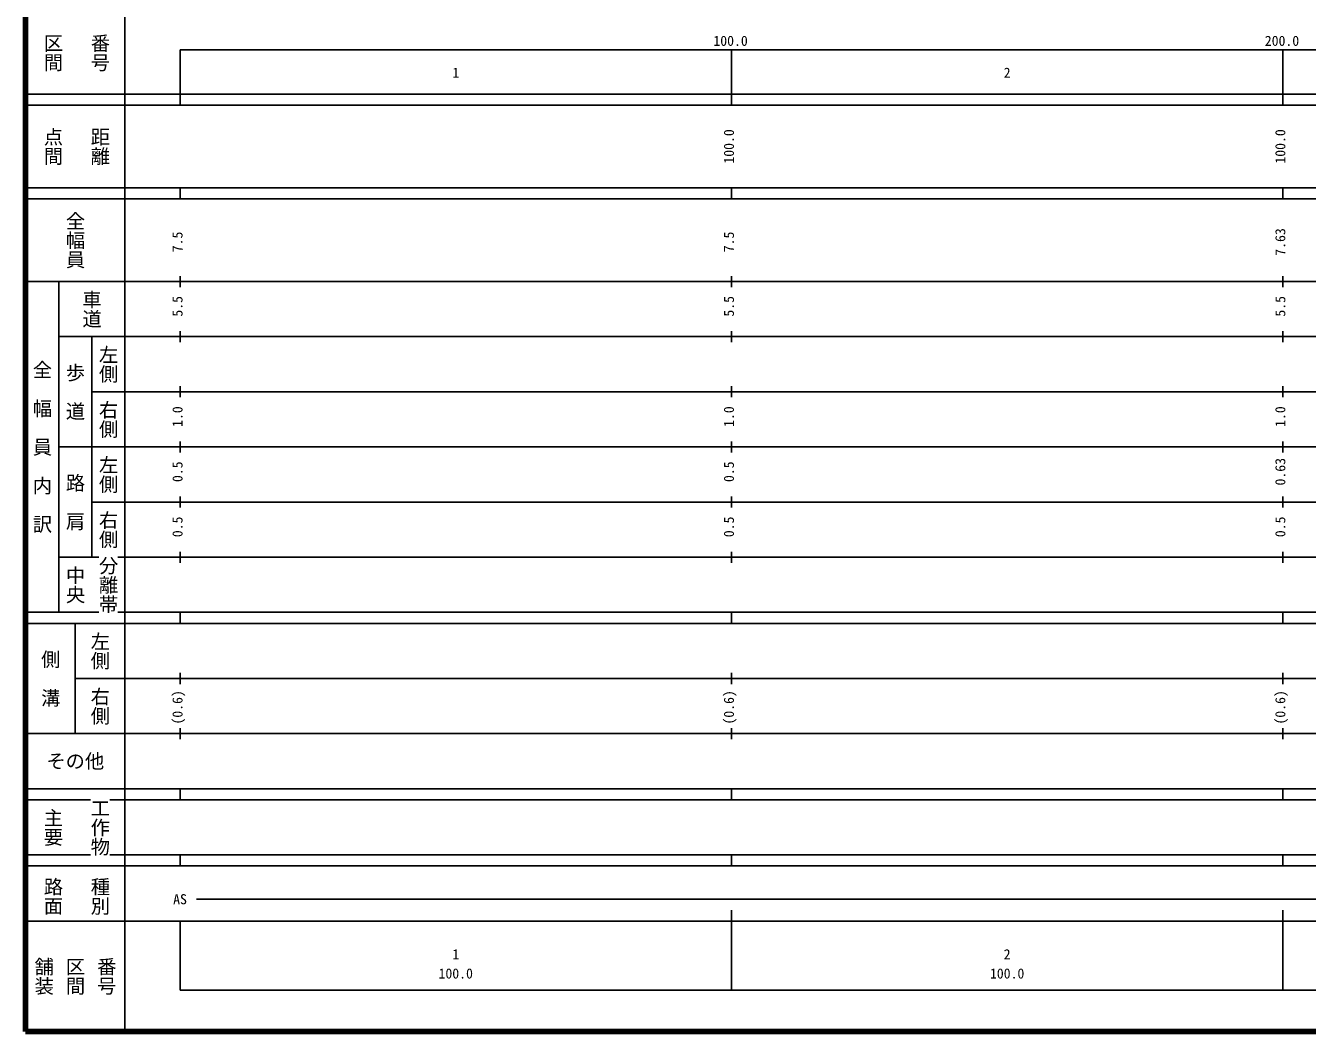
# Model space of a CAD drawing. Units: millimetres on the paper, enlarged 1000 times. Extents: x 66827 to 706827, y 1730 to 361730.
# Drawn here: x 66827 to 299274, y 1730 to 184139 of the extents above; entities that cross this region are included whole.
import ezdxf
from ezdxf.enums import TextEntityAlignment as Align

# ---------------------------------------------------------------- set-up
doc = ezdxf.new("R2010")
doc.units = ezdxf.units.MM
doc.header["$LTSCALE"] = 1000
doc.layers.add('M-TTL', color=2, linetype='Continuous', lineweight=140)
doc.layers.add('M-TTL-BAND', color=7, linetype='Continuous', lineweight=25)
doc.styles.add('@ＭＳ ゴシック', font='')
doc.styles.add('ＭＳ ゴシック', font='')
doc.styles.get('@ＭＳ ゴシック').set_extended_font_data('@MS Gothic')
doc.styles.get('ＭＳ ゴシック').set_extended_font_data('MS Gothic')

msp = doc.modelspace()

# ---------------------------------------------------------------- linework, layer by layer
at = {"layer": 'M-TTL'}
for p, q in [((66827, 361730), (66827, 1730)), ((66827, 1730), (706827, 1730))]:
    msp.add_line(p, q, dxfattribs=at)
at = {"layer": 'M-TTL-BAND'}
for p, q in [((84827, 351730), (84827, 1730)), ((94827, 179730), (605827, 179730)), ((94827, 179730), (94827, 169730)), ((194827, 169730), (194827, 179730)), ((294827, 169730), (294827, 179730)), ((66827, 171730), (605827, 171730)), ((66827, 169730), (605827, 169730)), ((66827, 154730), (605827, 154730)), ((94827, 152730), (94827, 154730)), ((194827, 152730), (194827, 154730)), ((294827, 152730), (294827, 154730)), ((66827, 152730), (605827, 152730)), ((66827, 137730), (605827, 137730)), ((72827, 77730), (72827, 137730)), ((94827, 136730), (94827, 138730)), ((194827, 136730), (194827, 138730)), ((294827, 136730), (294827, 138730)), ((94827, 126730), (94827, 128730)), ((194827, 126730), (194827, 128730)), ((294827, 126730), (294827, 128730)), ((72827, 127730), (605827, 127730)), ((78827, 127730), (78827, 87730)), ((94827, 116730), (94827, 118730)), ((194827, 116730), (194827, 118730)), ((294827, 116730), (294827, 118730)), ((78827, 117730), (605827, 117730)), ((72827, 107730), (605827, 107730)), ((94827, 106730), (94827, 108730)), ((194827, 106730), (194827, 108730)), ((294827, 106730), (294827, 108730)), ((78827, 97730), (605827, 97730)), ((94827, 96730), (94827, 98730)), ((194827, 96730), (194827, 98730)), ((294827, 96730), (294827, 98730)), ((94827, 86730), (94827, 88730)), ((194827, 86730), (194827, 88730)), ((294827, 86730), (294827, 88730)), ((72827, 87730), (80077, 87730)), ((83577, 87730), (605827, 87730)), ((66827, 77730), (80077, 77730)), ((83577, 77730), (605827, 77730)), ((94827, 75730), (94827, 77730)), ((194827, 75730), (194827, 77730)), ((294827, 75730), (294827, 77730)), ((66827, 75730), (605827, 75730)), ((75827, 75730), (75827, 55730)), ((75827, 65730), (605827, 65730)), ((94827, 64730), (94827, 66730)), ((194827, 64730), (194827, 66730)), ((294827, 64730), (294827, 66730)), ((94827, 54730), (94827, 56730)), ((194827, 54730), (194827, 56730)), ((294827, 54730), (294827, 56730)), ((66827, 55730), (605827, 55730)), ((66827, 45730), (605827, 45730)), ((94827, 43730), (94827, 45730)), ((194827, 43730), (194827, 45730)), ((294827, 43730), (294827, 45730)), ((66827, 43730), (78577, 43730)), ((82077, 43730), (605827, 43730)), ((66827, 33730), (78577, 33730)), ((82077, 33730), (605827, 33730)), ((94827, 31730), (94827, 33730)), ((194827, 31730), (194827, 33730)), ((294827, 31730), (294827, 33730)), ((66827, 31730), (605827, 31730)), ((97827, 25730), (591827, 25730)), ((194827, 9230), (194827, 23730)), ((294827, 9230), (294827, 23730)), ((66827, 21730), (605827, 21730)), ((94827, 21730), (94827, 9230)), ((94827, 9230), (605827, 9230))]:
    msp.add_line(p, q, dxfattribs=at)

# ---------------------------------------------------------------- texts
at = {"layer": 'M-TTL-BAND', "style": '@ＭＳ ゴシック'}
for s, p in [('区間', (71827, 179230)), ('番号', (80327, 179230)), ('点間', (71827, 162230)), ('距離', (80327, 162230)), ('全幅員', (75827, 145230)), ('車道', (78827, 132730)), ('左側', (81827, 122730)), ('全\u3000幅\u3000員\u3000内\u3000訳', (69827, 107730)), ('歩\u3000道', (75827, 117730)), ('右側', (81827, 112730)), ('左側', (81827, 102730)), ('路\u3000肩', (75827, 97730)), ('右側', (81827, 92730)), ('中央', (75827, 82730)), ('分離帯', (81827, 82730)), ('左側', (80327, 70730)), ('側\u3000溝', (71327, 65730)), ('右側', (80327, 60730)), ('主要', (71827, 38730)), ('工作物', (80327, 38730)), ('路面', (71827, 26230)), ('種別', (80327, 26230)), ('舗装', (70161, 11730)), ('区間', (75827, 11730)), ('番号', (81494, 11730))]:
    msp.add_text(s, height=2566, rotation=270, dxfattribs=at).set_placement(p, align=Align.MIDDLE_CENTER)
at = {"layer": 'M-TTL-BAND', "style": 'ＭＳ ゴシック'}
for s, p in [('100.0', (194672, 179925)), ('200.0', (294672, 179925)), ('1', (144827, 174135)), ('2', (244827, 174135)), ('AS', (94827, 24230)), ('1', (144827, 14253)), ('2', (244827, 14253)), ('100.0', (144827, 10763)), ('100.0', (244827, 10763))]:
    msp.add_text(s, height=1833, dxfattribs=at).set_placement(p, align=Align.BOTTOM_CENTER)
for s, p in [('100.0', (195827, 162230)), ('100.0', (295827, 162230)), ('7.5', (95827, 144904)), ('7.5', (195827, 144904)), ('7.63', (295827, 144904)), ('5.5', (95827, 133230)), ('5.5', (195827, 133230)), ('5.5', (295827, 133230)), ('1.0', (95827, 113230)), ('1.0', (195827, 113230)), ('1.0', (295827, 113230)), ('0.5', (95827, 103230)), ('0.5', (195827, 103230)), ('0.63', (295827, 103230)), ('0.5', (95827, 93230)), ('0.5', (195827, 93230)), ('0.5', (295827, 93230)), ('(0.6)', (95827, 60494)), ('(0.6)', (195827, 60494)), ('(0.6)', (295827, 60494))]:
    msp.add_text(s, height=1833, rotation=90, dxfattribs=at).set_placement(p, align=Align.BOTTOM_CENTER)
msp.add_text('その他', height=2566, dxfattribs=at).set_placement((75827, 50730), align=Align.MIDDLE_CENTER)

doc.saveas('drawing.dxf')
